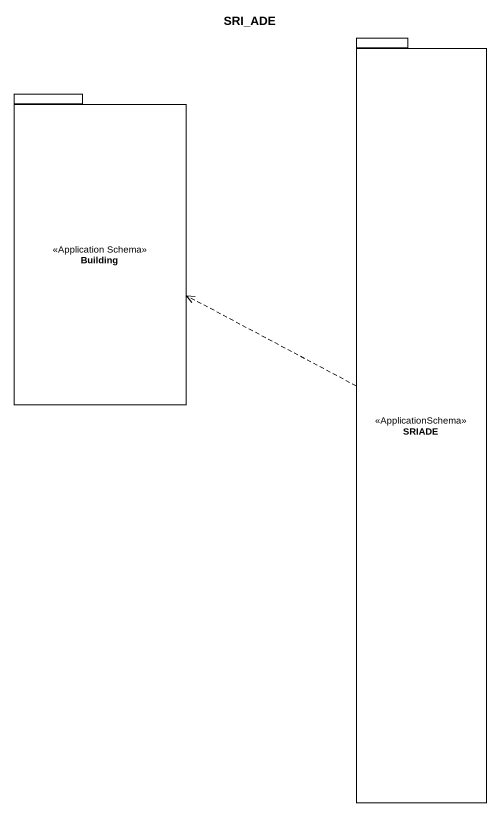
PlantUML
@startuml
title SRI_ADE
package SRIADE <<ApplicationSchema>> {
}
package Building <<Application Schema>> {
}
SRIADE .left.> Building
@enduml
